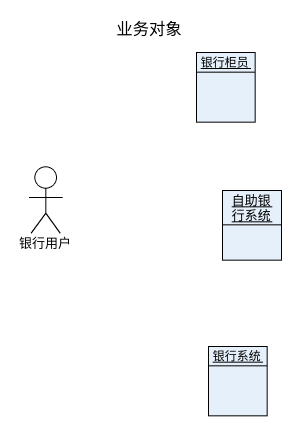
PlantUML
@startuml
title 业务对象
allowmixing
hide circle
hide empty members
object 银行柜员
actor 银行用户
object 自助银行系统
object 银行系统
@enduml
